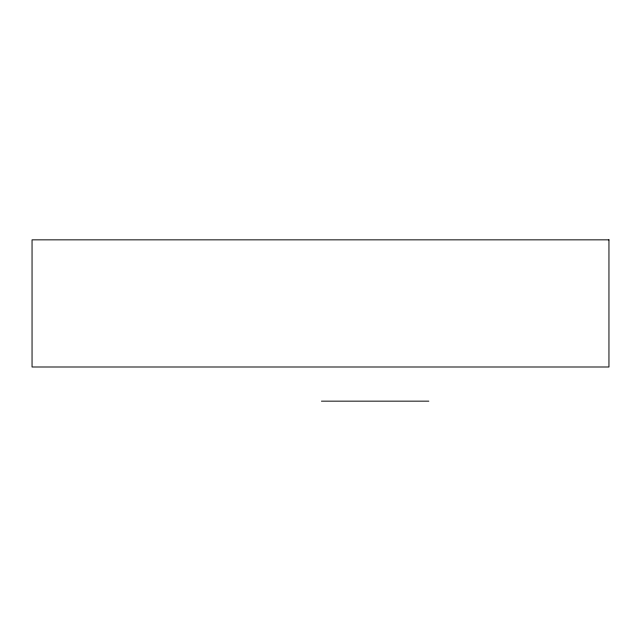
<?xml version="1.0" encoding="UTF-8"?>
<svg xmlns="http://www.w3.org/2000/svg" width="641" height="641" viewBox="0 0 641 641"><rect width="100%" height="100%" fill="white"/><g stroke="black" fill="none" stroke-linecap="round" stroke-linejoin="round"><path stroke-width="0.96" d="M321.453 401.154L428.837 401.154M608.95 239.846L32.05 239.846L32.05 366.997L608.95 366.997L608.95 239.846"/></g></svg>
